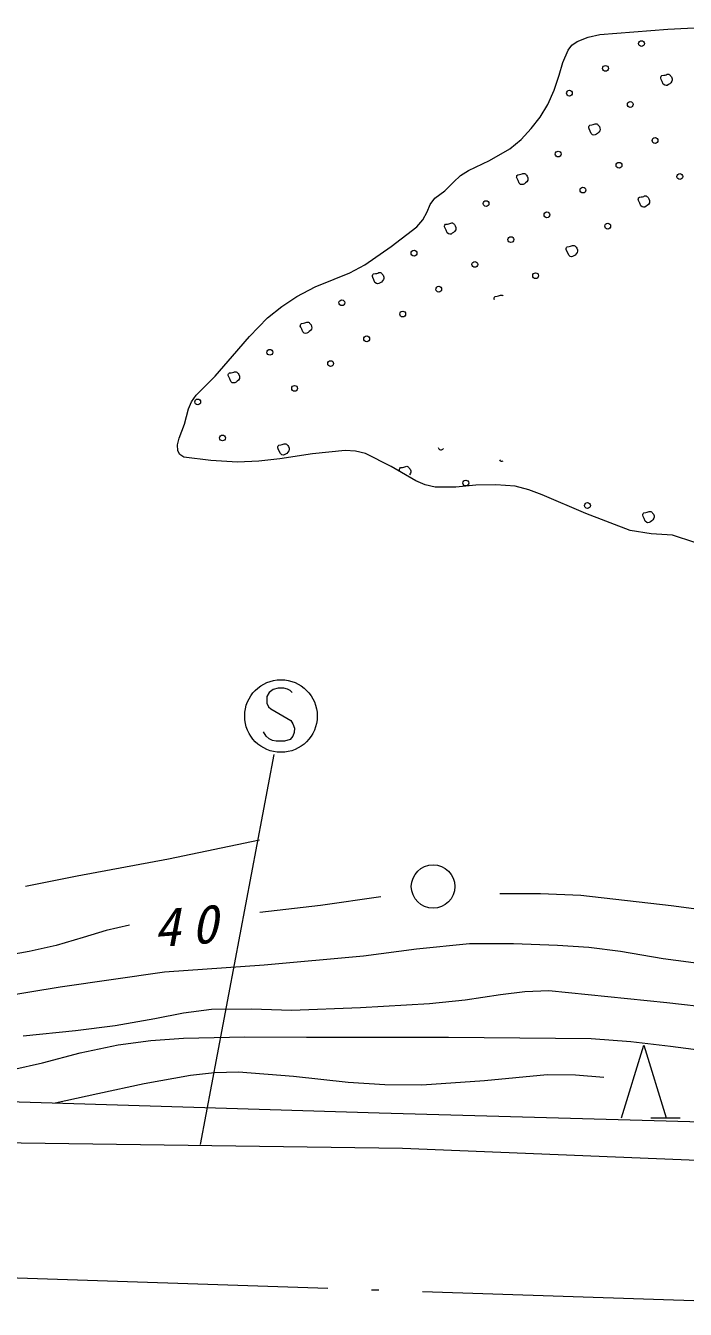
# Model space of a CAD drawing. Units: millimetres, scale not verified. Extents: x 40000 to 680000, y -32072 to 380000.
# Drawn here: x 119143 to 141765, y 283013 to 327019 of the extents above; entities that cross this region are included whole.
import ezdxf

# ---------------------------------------------------------------- set-up
doc = ezdxf.new("R2010")
doc.units = ezdxf.units.MM
doc.header["$LTSCALE"] = 1000
doc.linetypes.add('LONG_DASHED_DOTTED', pattern=[15.25, 12, -1.5, 0.25, -1.5])
doc.layers.add('S-BGD', color=7, linetype='Continuous', lineweight=13)
doc.styles.add('ＭＳ ゴシック', font='')
doc.styles.get('ＭＳ ゴシック').set_extended_font_data('MS Gothic')

msp = doc.modelspace()

# ---------------------------------------------------------------- linework, layer by layer
at = {"layer": 'S-BGD'}
for p, q in [((141163, 326896), (143511, 327019)), ((138055, 326482), (138437, 326627)), ((138437, 326627), (138835, 326714)), ((138835, 326714), (141163, 326896)), ((137559, 325757), (137742, 326177)), ((137742, 326177), (137875, 326349)), ((137875, 326349), (138055, 326482)), ((137433, 325320), (137559, 325757)), ((137272, 324807), (137433, 325320)), ((140922, 325221), (140925, 325252)), ((140940, 325179), (140922, 325221)), ((140925, 325252), (140935, 325284)), ((140935, 325284), (140961, 325310)), ((140961, 325310), (141027, 325318)), ((141027, 325318), (141073, 325326)), ((141073, 325326), (141109, 325337)), ((141109, 325337), (141141, 325352)), ((141141, 325352), (141177, 325355)), ((141177, 325355), (141199, 325354)), ((141199, 325354), (141223, 325339)), ((141223, 325339), (141242, 325319)), ((141242, 325319), (141261, 325297)), ((141261, 325297), (141290, 325260)), ((141290, 325260), (141309, 325200)), ((137055, 324317), (137272, 324807)), ((140974, 325107), (140940, 325179)), ((141010, 325019), (140974, 325107)), ((141057, 324976), (141010, 325019)), ((141102, 324968), (141057, 324976)), ((141145, 324973), (141102, 324968)), ((141189, 325001), (141145, 324973)), ((141230, 325027), (141189, 325001)), ((141271, 325064), (141230, 325027)), ((141305, 325118), (141271, 325064)), ((141312, 325155), (141305, 325118)), ((141309, 325200), (141312, 325155)), ((136483, 323493), (136792, 323885)), ((136792, 323885), (137055, 324317)), ((136133, 323121), (136483, 323493)), ((138450, 323521), (138453, 323552)), ((138468, 323480), (138450, 323521)), ((138453, 323552), (138463, 323584)), ((138463, 323584), (138489, 323611)), ((138502, 323407), (138468, 323480)), ((138489, 323611), (138555, 323618)), ((138555, 323618), (138601, 323627)), ((138601, 323627), (138637, 323637)), ((138637, 323637), (138669, 323653)), ((138669, 323653), (138705, 323655)), ((138705, 323655), (138727, 323654)), ((138727, 323654), (138751, 323640)), ((138751, 323640), (138769, 323619)), ((138769, 323619), (138789, 323597)), ((138789, 323597), (138817, 323560)), ((138817, 323560), (138837, 323501)), ((138840, 323455), (138833, 323418)), ((138837, 323501), (138840, 323455)), ((135750, 322802), (136133, 323121)), ((138538, 323319), (138502, 323407)), ((138585, 323277), (138538, 323319)), ((138630, 323268), (138585, 323277)), ((138673, 323274), (138630, 323268)), ((138717, 323301), (138673, 323274)), ((138758, 323327), (138717, 323301)), ((138799, 323364), (138758, 323327)), ((138833, 323418), (138799, 323364)), ((135048, 322401), (135750, 322802)), ((134324, 322058), (135048, 322401)), ((133820, 321654), (134053, 321879)), ((134053, 321879), (134324, 322058)), ((135978, 321822), (135981, 321853)), ((135996, 321780), (135978, 321822)), ((135981, 321853), (135991, 321885)), ((135991, 321885), (136017, 321911)), ((136030, 321707), (135996, 321780)), ((136017, 321911), (136082, 321918)), ((136066, 321619), (136030, 321707)), ((136082, 321918), (136129, 321927)), ((136129, 321927), (136164, 321938)), ((136164, 321938), (136197, 321953)), ((136197, 321953), (136233, 321956)), ((136233, 321956), (136255, 321955)), ((136255, 321955), (136279, 321940)), ((136279, 321940), (136297, 321919)), ((136297, 321919), (136317, 321897)), ((136317, 321897), (136345, 321861)), ((136361, 321718), (136326, 321665)), ((136345, 321861), (136365, 321801)), ((136368, 321756), (136361, 321718)), ((136365, 321801), (136368, 321756)), ((133175, 321102), (133515, 321353)), ((133515, 321353), (133820, 321654)), ((136113, 321577), (136066, 321619)), ((136158, 321569), (136113, 321577)), ((136201, 321574), (136158, 321569)), ((136245, 321602), (136201, 321574)), ((136286, 321628), (136245, 321602)), ((136326, 321665), (136286, 321628)), ((132908, 320635), (133015, 320885)), ((133015, 320885), (133175, 321102)), ((140150, 321049), (140153, 321080)), ((140168, 321007), (140150, 321049)), ((140153, 321080), (140163, 321112)), ((140163, 321112), (140189, 321139)), ((140202, 320935), (140168, 321007)), ((140189, 321139), (140254, 321146)), ((140237, 320847), (140202, 320935)), ((140285, 320805), (140237, 320847)), ((140254, 321146), (140301, 321155)), ((140330, 320796), (140285, 320805)), ((140301, 321155), (140336, 321165)), ((140336, 321165), (140368, 321181)), ((140368, 321181), (140405, 321183)), ((140416, 320829), (140372, 320802)), ((140405, 321183), (140427, 321182)), ((140458, 320855), (140416, 320829)), ((140427, 321182), (140450, 321168)), ((140450, 321168), (140469, 321147)), ((140498, 320892), (140458, 320855)), ((140469, 321147), (140488, 321125)), ((140488, 321125), (140517, 321088)), ((140532, 320946), (140498, 320892)), ((140517, 321088), (140537, 321029)), ((140539, 320983), (140532, 320946)), ((140537, 321029), (140539, 320983)), ((132758, 320363), (132908, 320635)), ((140372, 320802), (140330, 320796)), ((131680, 319444), (132558, 320124)), ((132558, 320124), (132758, 320363)), ((133506, 320122), (133509, 320153)), ((133524, 320080), (133506, 320122)), ((133509, 320153), (133519, 320185)), ((133519, 320185), (133545, 320212)), ((133558, 320008), (133524, 320080)), ((133545, 320212), (133610, 320219)), ((133594, 319920), (133558, 320008)), ((133610, 320219), (133657, 320228)), ((133657, 320228), (133692, 320238)), ((133692, 320238), (133725, 320254)), ((133725, 320254), (133761, 320256)), ((133761, 320256), (133783, 320255)), ((133814, 319928), (133772, 319902)), ((133783, 320255), (133807, 320240)), ((133807, 320240), (133825, 320220)), ((133854, 319965), (133814, 319928)), ((133825, 320220), (133844, 320198)), ((133844, 320198), (133873, 320161)), ((133889, 320019), (133854, 319965)), ((133873, 320161), (133893, 320101)), ((133896, 320056), (133889, 320019)), ((133893, 320101), (133896, 320056)), ((133641, 319878), (133594, 319920)), ((133686, 319869), (133641, 319878)), ((133729, 319875), (133686, 319869)), ((133772, 319902), (133729, 319875)), ((137896, 319481), (137932, 319484)), ((137932, 319484), (137955, 319483)), ((130776, 318822), (131680, 319444)), ((137678, 319350), (137680, 319381)), ((137695, 319308), (137678, 319350)), ((137680, 319381), (137690, 319412)), ((137690, 319412), (137717, 319439)), ((137730, 319235), (137695, 319308)), ((137717, 319439), (137782, 319446)), ((137765, 319147), (137730, 319235)), ((137812, 319105), (137765, 319147)), ((137782, 319446), (137828, 319455)), ((137858, 319097), (137812, 319105)), ((137828, 319455), (137864, 319466)), ((137900, 319102), (137858, 319097)), ((137864, 319466), (137896, 319481)), ((137944, 319130), (137900, 319102)), ((137986, 319155), (137944, 319130)), ((137955, 319483), (137978, 319468)), ((137978, 319468), (137997, 319447)), ((138026, 319193), (137986, 319155)), ((137997, 319447), (138016, 319425)), ((138016, 319425), (138045, 319388)), ((138060, 319246), (138026, 319193)), ((138045, 319388), (138064, 319329)), ((138067, 319284), (138060, 319246)), ((138064, 319329), (138067, 319284)), ((130260, 318549), (130776, 318822)), ((129071, 318061), (129725, 318334)), ((129725, 318334), (130260, 318549)), ((131034, 318423), (131037, 318454)), ((131052, 318381), (131034, 318423)), ((131037, 318454), (131047, 318485)), ((131047, 318485), (131073, 318512)), ((131086, 318308), (131052, 318381)), ((131073, 318512), (131138, 318519)), ((131122, 318220), (131086, 318308)), ((131169, 318178), (131122, 318220)), ((131138, 318519), (131185, 318528)), ((131214, 318170), (131169, 318178)), ((131185, 318528), (131220, 318539)), ((131257, 318175), (131214, 318170)), ((131220, 318539), (131252, 318554)), ((131252, 318554), (131289, 318557)), ((131300, 318202), (131257, 318175)), ((131289, 318557), (131311, 318555)), ((131342, 318228), (131300, 318202)), ((131311, 318555), (131334, 318541)), ((131334, 318541), (131353, 318520)), ((131382, 318266), (131342, 318228)), ((131353, 318520), (131372, 318498)), ((131372, 318498), (131401, 318461)), ((131416, 318319), (131382, 318266)), ((131401, 318461), (131421, 318402)), ((131423, 318357), (131416, 318319)), ((131421, 318402), (131423, 318357)), ((127923, 317394), (128442, 317734)), ((128442, 317734), (129071, 318061)), ((135218, 317713), (135245, 317740)), ((135245, 317740), (135310, 317747)), ((135310, 317747), (135356, 317755)), ((135356, 317755), (135392, 317766)), ((135392, 317766), (135424, 317782)), ((135424, 317782), (135460, 317784)), ((135460, 317784), (135482, 317783)), ((135482, 317783), (135506, 317768)), ((135506, 317768), (135521, 317752)), ((127441, 317006), (127923, 317394)), ((135206, 317650), (135208, 317681)), ((135221, 317615), (135206, 317650)), ((135208, 317681), (135218, 317713)), ((126814, 316368), (127441, 317006)), ((128748, 316839), (128780, 316854)), ((128780, 316854), (128816, 316857)), ((128816, 316857), (128839, 316856)), ((128839, 316856), (128862, 316841)), ((128562, 316723), (128564, 316754)), ((128579, 316681), (128562, 316723)), ((128564, 316754), (128574, 316786)), ((128574, 316786), (128601, 316812)), ((128614, 316609), (128579, 316681)), ((128601, 316812), (128666, 316820)), ((128649, 316521), (128614, 316609)), ((128696, 316478), (128649, 316521)), ((128666, 316820), (128712, 316828)), ((128742, 316470), (128696, 316478)), ((128712, 316828), (128748, 316839)), ((128784, 316475), (128742, 316470)), ((128828, 316503), (128784, 316475)), ((128870, 316529), (128828, 316503)), ((128862, 316841), (128881, 316821)), ((128910, 316566), (128870, 316529)), ((128881, 316821), (128900, 316799)), ((128900, 316799), (128929, 316762)), ((128944, 316620), (128910, 316566)), ((128929, 316762), (128948, 316702)), ((128951, 316657), (128944, 316620)), ((128948, 316702), (128951, 316657)), ((126232, 315688), (126814, 316368)), ((125636, 315004), (126232, 315688)), ((126092, 315055), (126102, 315086)), ((126102, 315086), (126129, 315113)), ((126129, 315113), (126194, 315120)), ((126194, 315120), (126240, 315129)), ((126240, 315129), (126276, 315140)), ((126276, 315140), (126308, 315155)), ((126308, 315155), (126344, 315157)), ((126344, 315157), (126366, 315156)), ((126366, 315156), (126390, 315142)), ((126390, 315142), (126409, 315121)), ((126409, 315121), (126428, 315099)), ((126428, 315099), (126457, 315062)), ((124986, 314352), (125636, 315004)), ((126090, 315023), (126092, 315055)), ((126107, 314982), (126090, 315023)), ((126142, 314909), (126107, 314982)), ((126177, 314821), (126142, 314909)), ((126224, 314779), (126177, 314821)), ((126270, 314770), (126224, 314779)), ((126312, 314776), (126270, 314770)), ((126356, 314803), (126312, 314776)), ((126397, 314829), (126356, 314803)), ((126438, 314866), (126397, 314829)), ((126472, 314920), (126438, 314866)), ((126457, 315062), (126476, 315003)), ((126479, 314957), (126472, 314920)), ((126476, 315003), (126479, 314957)), ((124829, 314128), (124986, 314352)), ((124594, 313361), (124731, 313885)), ((124731, 313885), (124829, 314128)), ((124405, 312873), (124594, 313361)), ((124349, 312649), (124405, 312873)), ((124356, 312440), (124349, 312649)), ((127789, 312551), (127792, 312582)), ((127807, 312509), (127789, 312551)), ((127792, 312582), (127802, 312614)), ((127802, 312614), (127828, 312641)), ((127841, 312437), (127807, 312509)), ((127828, 312641), (127894, 312648)), ((127894, 312648), (127940, 312657)), ((127940, 312657), (127975, 312667)), ((127975, 312667), (128008, 312683)), ((128008, 312683), (128044, 312685)), ((128044, 312685), (128066, 312684)), ((128066, 312684), (128090, 312670)), ((128090, 312670), (128108, 312649)), ((128108, 312649), (128128, 312627)), ((128128, 312627), (128156, 312590)), ((128172, 312448), (128137, 312394)), ((128156, 312590), (128176, 312531)), ((128179, 312485), (128172, 312448)), ((128176, 312531), (128179, 312485)), ((130099, 312454), (128978, 312344)), ((130456, 312434), (130099, 312454)), ((124434, 312315), (124356, 312440)), ((124566, 312224), (124434, 312315)), ((125488, 312109), (124566, 312224)), ((126410, 312056), (125488, 312109)), ((127137, 312085), (126410, 312056)), ((127862, 312175), (127137, 312085)), ((127877, 312349), (127841, 312437)), ((128978, 312344), (127862, 312175)), ((127924, 312307), (127877, 312349)), ((127969, 312298), (127924, 312307)), ((128012, 312304), (127969, 312298)), ((128056, 312331), (128012, 312304)), ((128097, 312357), (128056, 312331)), ((128137, 312394), (128097, 312357)), ((130800, 312353), (130456, 312434)), ((131678, 311910), (130800, 312353)), ((132528, 311411), (131678, 311910)), ((131961, 311779), (131964, 311810)), ((131966, 311766), (131961, 311779)), ((131964, 311810), (131974, 311842)), ((131974, 311842), (132000, 311868)), ((132000, 311868), (132065, 311875)), ((132065, 311875), (132112, 311884)), ((132112, 311884), (132147, 311895)), ((132147, 311895), (132180, 311910)), ((132180, 311910), (132216, 311913)), ((132216, 311913), (132238, 311912)), ((132238, 311912), (132262, 311897)), ((132262, 311897), (132280, 311876)), ((132280, 311876), (132299, 311854)), ((132299, 311854), (132328, 311818)), ((132344, 311675), (132309, 311622)), ((132328, 311818), (132348, 311758)), ((132350, 311713), (132344, 311675)), ((132348, 311758), (132350, 311713)), ((132848, 311276), (132528, 311411)), ((133187, 311199), (132848, 311276)), ((133892, 311202), (133187, 311199)), ((134585, 311267), (133892, 311202)), ((135261, 311278), (134585, 311267)), ((135927, 311228), (135261, 311278)), ((136398, 311110), (135927, 311228)), ((136854, 310932), (136398, 311110)), ((138354, 310294), (136854, 310932)), ((139871, 309715), (138354, 310294)), ((140304, 310234), (140307, 310265)), ((140307, 310265), (140317, 310296)), ((140317, 310296), (140343, 310323)), ((140343, 310323), (140409, 310330)), ((140409, 310330), (140455, 310339)), ((140455, 310339), (140491, 310350)), ((140491, 310350), (140523, 310365)), ((140523, 310365), (140559, 310368)), ((140559, 310368), (140581, 310367)), ((140581, 310367), (140605, 310352)), ((140605, 310352), (140623, 310331)), ((140623, 310331), (140643, 310309)), ((140643, 310309), (140672, 310273)), ((140672, 310273), (140691, 310213)), ((140322, 310192), (140304, 310234)), ((140356, 310119), (140322, 310192)), ((140392, 310031), (140356, 310119)), ((140439, 309989), (140392, 310031)), ((140484, 309981), (140439, 309989)), ((140527, 309986), (140484, 309981)), ((140571, 310014), (140527, 309986)), ((140612, 310039), (140571, 310014)), ((140653, 310077), (140612, 310039)), ((140687, 310130), (140653, 310077)), ((140694, 310168), (140687, 310130)), ((140691, 310213), (140694, 310168)), ((140596, 309601), (139871, 309715)), ((141330, 309548), (140596, 309601)), ((142087, 309298), (141330, 309548)), ((127498, 304164), (127417, 304027)), ((127635, 304258), (127498, 304164)), ((127798, 304302), (127635, 304258)), ((127992, 304302), (127798, 304302)), ((128123, 304277), (127992, 304302)), ((128217, 304233), (128123, 304277)), ((128285, 304158), (128217, 304233)), ((127417, 304027), (127410, 303883)), ((127410, 303883), (127417, 303789)), ((127417, 303789), (127467, 303664)), ((127467, 303664), (127554, 303596)), ((127554, 303596), (128235, 303202)), ((128235, 303202), (128310, 303089)), ((127392, 302664), (127304, 302808)), ((128348, 302783), (128304, 302664)), ((128310, 303089), (128360, 302933)), ((128360, 302933), (128348, 302783)), ((127492, 302571), (127392, 302664)), ((127610, 302514), (127492, 302571)), ((127735, 302496), (127610, 302514)), ((128023, 302496), (127735, 302496)), ((128217, 302552), (128023, 302496)), ((128304, 302664), (128217, 302552)), ((127650, 302036), (125127, 288663)), ((127165, 299100), (124043, 298450)), ((124043, 298450), (120912, 297859)), ((120912, 297859), (119137, 297512)), ((131328, 297152), (129255, 296860)), ((136797, 297256), (135408, 297259)), ((138184, 297200), (136797, 297256)), ((141277, 296848), (138184, 297200)), ((129255, 296860), (127171, 296612)), ((144354, 296438), (141277, 296848)), ((122702, 296182), (121907, 296004)), ((121114, 295764), (120194, 295490)), ((121907, 296004), (121114, 295764)), ((120194, 295490), (119260, 295276)), ((130731, 295126), (132541, 295370)), ((132541, 295370), (134363, 295554)), ((134363, 295554), (135869, 295558)), ((135869, 295558), (137386, 295501)), ((137386, 295501), (138461, 295424)), ((138461, 295424), (139538, 295286)), ((139538, 295286), (141004, 295037)), ((119260, 295276), (117922, 295049)), ((127321, 294827), (130731, 295126)), ((141004, 295037), (142478, 294849)), ((120324, 294063), (123901, 294588)), ((123901, 294588), (127321, 294827)), ((116757, 293479), (120324, 294063)), ((134211, 293610), (132988, 293488)), ((135431, 293793), (134211, 293610)), ((136263, 293896), (135431, 293793)), ((137087, 293937), (136263, 293896)), ((141132, 293522), (137087, 293937)), ((145166, 293048), (141132, 293522)), ((124550, 293165), (123576, 292977)), ((125519, 293291), (124550, 293165)), ((126885, 293306), (125519, 293291)), ((128257, 293261), (126885, 293306)), ((130624, 293345), (128257, 293261)), ((132988, 293488), (130624, 293345)), ((122217, 292737), (120852, 292557)), ((123576, 292977), (122217, 292737)), ((120852, 292557), (119057, 292373)), ((122311, 292086), (123431, 292227)), ((123431, 292227), (124557, 292308)), ((124557, 292308), (126664, 292355)), ((126664, 292355), (128772, 292341)), ((128772, 292341), (133648, 292348)), ((133648, 292348), (138532, 292294)), ((138532, 292294), (139895, 292196)), ((119726, 291468), (121013, 291807)), ((121013, 291807), (122311, 292086)), ((139580, 289577), (140343, 292070)), ((139895, 292196), (141255, 292037)), ((140343, 292070), (141105, 289577)), ((141255, 292037), (143196, 291772)), ((118704, 291231), (119726, 291468)), ((124797, 291033), (123207, 290747)), ((125622, 291120), (124797, 291033)), ((126438, 291146), (125622, 291120)), ((128326, 290999), (126438, 291146)), ((130197, 290793), (128326, 290999)), ((137022, 291050), (134883, 290843)), ((137996, 291035), (137022, 291050)), ((138970, 290960), (137996, 291035)), ((131269, 289735), (103829, 290579)), ((123207, 290747), (121621, 290401)), ((131459, 290714), (130197, 290793)), ((132726, 290695), (131459, 290714)), ((134883, 290843), (132726, 290695)), ((120891, 290240), (120152, 290077)), ((121621, 290401), (120891, 290240)), ((153979, 289112), (131269, 289735)), ((140586, 289577), (141586, 289577)), ((103772, 288940), (132071, 288533)), ((132071, 288533), (153889, 287649))]:
    msp.add_line(p, q, dxfattribs=at)
at = {"layer": 'S-BGD', "linetype": 'LONG_DASHED_DOTTED'}
msp.add_line((87025, 285168), (150952, 283013), dxfattribs=at)
at = {"layer": 'S-BGD'}
for centre, radius in [((140262, 326405), 99.5), ((139026, 325555), 99.5), ((137790, 324705), 99.5), ((139876, 324319), 99.5), ((140726, 323083), 99.5), ((137404, 322619), 99.5), ((139490, 322233), 99.5), ((141576, 321847), 99.5), ((138254, 321383), 99.5), ((134932, 320920), 99.5), ((137018, 320533), 99.5), ((139103, 320147), 99.5), ((135782, 319684), 99.5), ((132460, 319220), 99.5), ((134545, 318834), 99.5), ((136631, 318448), 99.5), ((133309, 317984), 99.5), ((129987, 317520), 99.5), ((132073, 317134), 99.5), ((130837, 316284), 99.5), ((127515, 315821), 99.5), ((129601, 315435), 99.5), ((128365, 314585), 99.5), ((125043, 314121), 99.5), ((125893, 312885), 99.5), ((134236, 311340), 99.5), ((138408, 310568), 99.5), ((127898, 303352), 1244), ((133114, 297508), 746)]:
    msp.add_circle(centre, radius, dxfattribs=at)
for centre, start, end in [((133387, 312576), 188.2285, 328.3928), ((135472, 312190), 216.507, 300.8734)]:
    msp.add_arc(centre, 99.5, start, end, dxfattribs=at)

# ---------------------------------------------------------------- texts
at = {"layer": 'S-BGD', "insert": (123563, 295401), "char_height": 1320, "attachment_point": 7, "rotation": 4.3, "style": 'ＭＳ ゴシック'}
msp.add_mtext('\\T1.44;\\Q15;40', dxfattribs=at)

doc.saveas('drawing.dxf')
